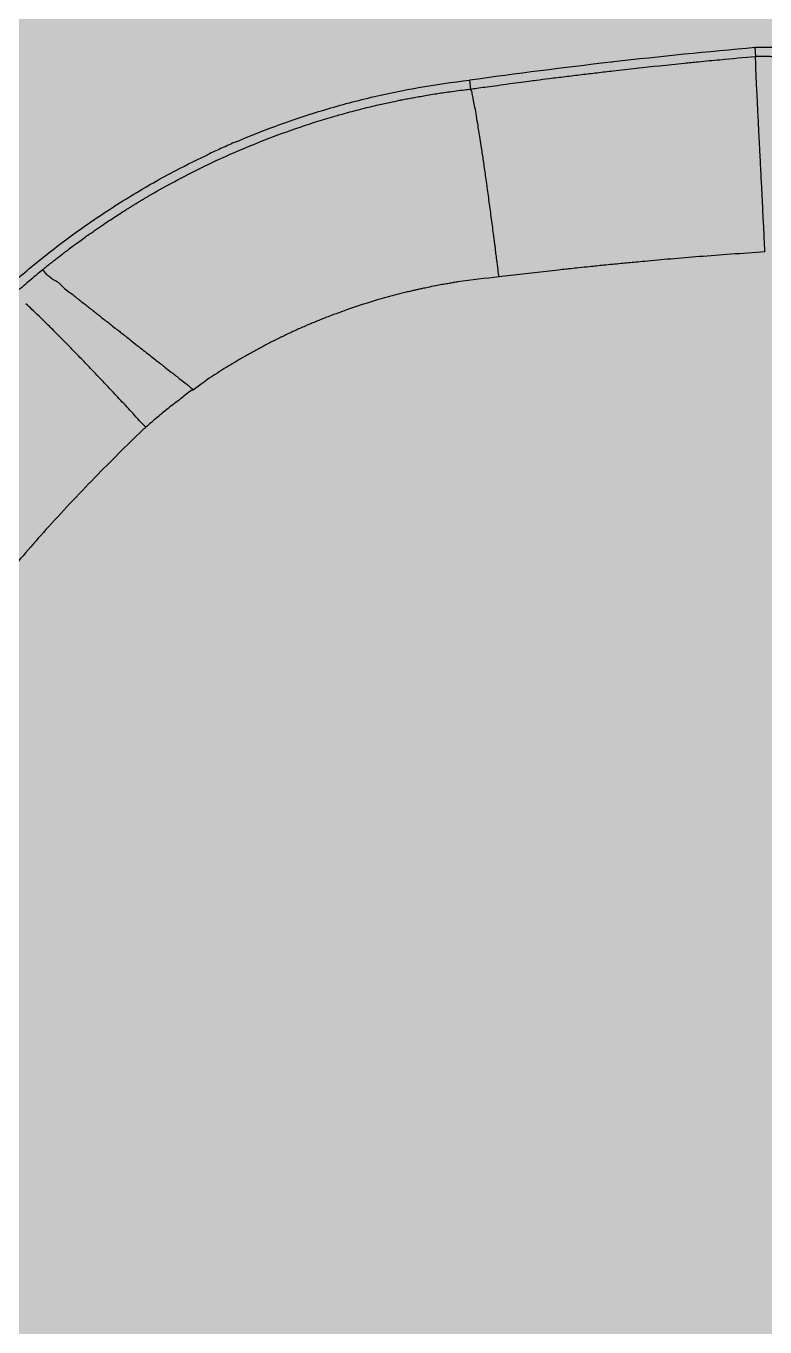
# Model space of a CAD drawing. Header units: millimetres. Extents: x 1145859089 to 1147511753, y -1047484727 to -1047247487.
# Drawn here: x 1146002294 to 1146002374.5, y -1047433175.4 to -1047433033.6 of the extents above; entities that cross this region are included whole.
import ezdxf
from ezdxf.xclip import XClip

# ---------------------------------------------------------------- set-up
doc = ezdxf.new("R2010")
doc.units = ezdxf.units.MM
doc.header["$LTSCALE"] = 100
doc.header["$MEASUREMENT"] = 0
doc.header["$XCLIPFRAME"] = 2
doc.layers.get('0').update_dxf_attribs({"linetype": 'CONTINUOUS'})
doc.layers.add('XREF', color=135, linetype='CONTINUOUS')
doc.layers.add('단지배치도$0$W240910', color=135, linetype='CONTINUOUS')

# ---------------------------------------------------------------- blocks, each defined once
blk = doc.blocks.new('단지배치도$0$zw$9902')
at = {"layer": '단지배치도$0$W240910', "linetype": 'ByBlock', "ltscale": 20}
for p, q in [((64232.71, -61667.65), (64232.65, -61666.69)), ((64217.07, -61668.27), (64216.92, -61668.29)), ((64217.22, -61668.26), (64217.07, -61668.27)), ((64201.53, -61670.25), (64201.65, -61671.21))]:
    blk.add_line(p, q, dxfattribs=at)
for centre, radius, start, end in [((64286.27, -62273.39), 609.06, 95.05069, 96.51009), ((64233.77, -61704.5), 37.82, 91.5748, 91.6993), ((64286.27, -62273.39), 609.06, 96.53832, 97.99802), ((64211.4, -61759.66), 89.91, 114.1622, 115.1264), ((64211.94, -61760.85), 91.22, 113.127, 114.1621)]:
    blk.add_arc(centre, radius, start, end, dxfattribs=at)
for points, start_tangent, end_tangent in [([(64217.18, -61669.22), (64222.23, -61668.67), (64224.94, -61668.39), (64226.47, -61668.23), (64228.82, -61668.01), (64232.71, -61667.65)], (0.993484, 0.113969), (0.996146, 0.087712)), ([(64233.72, -61688.95), (64233.63, -61687.08), (64233.53, -61685.15), (64233.44, -61683.21), (64233.34, -61681.28), (64233.28, -61680.1), (64233.22, -61678.92), (64233.16, -61677.75), (64233.07, -61676.03), (64232.99, -61674.38), (64232.95, -61673.69), (64232.92, -61673.01), (64232.89, -61672.35), (64232.86, -61671.72), (64232.8, -61670.56), (64232.76, -61669.55), (64232.73, -61668.96), (64232.72, -61668.52), (64232.71, -61668.13), (64232.71, -61667.65)], (-0.052521, 0.99862), (0.160696, 0.987004)), ([(64232.71, -61667.65), (64233.23, -61667.64), (64233.97, -61667.64), (64234.61, -61667.65), (64235.14, -61667.66), (64235.75, -61667.69), (64236.36, -61667.72), (64236.97, -61667.76), (64237.61, -61667.82), (64238.19, -61667.88), (64238.73, -61667.94), (64239.21, -61668.01), (64239.64, -61668.07), (64240.02, -61668.12), (64240.67, -61668.23), (64241.07, -61668.3), (64241.45, -61668.38), (64242.24, -61668.54), (64243.28, -61668.78), (64245.33, -61669.33), (64247.34, -61670), (64249.31, -61670.76)], (0.999601, 0.028252), (0.921966, -0.387271)), ([(64248.68, -61669.48), (64246.96, -61668.85), (64244.18, -61668.01), (64241.34, -61667.38), (64238.46, -61666.94), (64235.56, -61666.71), (64232.73, -61666.69)], (-0.931543, 0.363632), (-0.999622, -0.027482)), ([(64201.65, -61671.21), (64202.33, -61671.12), (64203.21, -61670.99), (64204.28, -61670.85), (64205.56, -61670.67), (64206.89, -61670.49), (64207.98, -61670.35), (64208.83, -61670.24), (64210.21, -61670.06), (64211.95, -61669.85), (64213.73, -61669.63), (64215.44, -61669.43), (64217.18, -61669.22)], (0.990149, 0.140019), (0.993484, 0.113969)), ([(64176.11, -61676.96), (64179.78, -61675.49), (64185.09, -61673.67), (64190.49, -61672.19), (64195.98, -61671.05), (64201.53, -61670.25)], (0.919638, 0.392766), (0.993762, 0.111519)), ([(64175.01, -61678.52), (64178.76, -61676.94), (64182.6, -61675.52), (64186.5, -61674.27), (64187.81, -61673.9), (64189.68, -61673.4), (64191.41, -61672.98), (64192.82, -61672.67), (64193.91, -61672.44), (64194.3, -61672.36), (64194.95, -61672.23), (64195.53, -61672.13), (64196.18, -61672.01), (64196.92, -61671.88), (64197.76, -61671.74), (64198.41, -61671.64), (64199.17, -61671.53), (64200.08, -61671.41), (64200.99, -61671.29), (64201.65, -61671.21)], (0.911459, 0.411391), (0.993873, 0.110526)), ([(64204.75, -61691.67), (64204.65, -61690.91), (64204.51, -61689.8), (64204.42, -61689.1), (64204.35, -61688.55), (64204.3, -61688.15), (64204.24, -61687.69), (64204.15, -61687), (64204.03, -61686.08), (64203.78, -61684.22), (64203.53, -61682.36), (64203.29, -61680.63), (64203.06, -61679.04), (64202.85, -61677.61), (64202.7, -61676.65), (64202.56, -61675.77), (64202.43, -61674.96), (64202.25, -61673.89), (64202.09, -61673.01), (64201.95, -61672.29), (64201.83, -61671.73), (64201.65, -61671.21)], (-0.120662, 0.992694), (-0.733644, 0.679534)), ([(64151.2, -61692.84), (64155.48, -61689.23), (64159.99, -61685.89), (64164.68, -61682.83), (64169.56, -61680.07), (64173.23, -61678.25)], (0.743878, 0.668316), (0.905375, 0.424612)), ([(64154.94, -61690.96), (64155.23, -61690.73), (64155.58, -61690.45), (64156.23, -61689.93), (64156.61, -61689.63), (64156.99, -61689.33), (64157.36, -61689.05), (64157.7, -61688.79), (64158.25, -61688.38), (64158.66, -61688.07), (64159.08, -61687.77), (64159.67, -61687.34), (64159.96, -61687.13), (64160.34, -61686.87), (64160.78, -61686.56), (64161.66, -61685.95), (64162.41, -61685.45), (64163.14, -61684.98), (64163.73, -61684.6), (64164.26, -61684.27), (64164.59, -61684.07), (64164.91, -61683.87), (64165.24, -61683.67), (64165.56, -61683.47), (64165.89, -61683.27), (64166.22, -61683.08), (64166.54, -61682.89), (64169.08, -61681.46), (64172.01, -61679.94), (64175.01, -61678.52)], (0.772166, 0.63542), (0.912659, 0.408722)), ([(64233.72, -61688.95), (64230, -61689.21), (64226.58, -61689.47), (64223.45, -61689.73), (64220.62, -61689.99), (64219.64, -61690.08), (64218.04, -61690.23), (64216.15, -61690.41), (64214.61, -61690.57), (64213.42, -61690.69), (64212.58, -61690.78), (64212.06, -61690.84), (64211.21, -61690.93), (64209.92, -61691.07), (64208.62, -61691.22), (64207.33, -61691.36), (64206.04, -61691.52), (64204.75, -61691.67)], (-0.996203, -0.087066), (-0.994347, -0.106179)), ([(64151.89, -61693.58), (64152.64, -61692.92), (64153.4, -61692.25), (64154.94, -61690.96)], (0.743773, 0.668432), (0.772729, 0.634737)), ([(64154.94, -61690.96), (64155.33, -61691.27), (64155.73, -61691.58), (64156.27, -61692.01)], (0.863267, 0.504747), (0.958899, -0.283749)), ([(64204.75, -61691.67), (64200.26, -61692.23), (64199.8, -61692.3), (64199.27, -61692.39), (64198.69, -61692.49), (64198.04, -61692.61), (64197.18, -61692.78), (64196.53, -61692.92), (64196.08, -61693.01), (64195.7, -61693.1), (64195.29, -61693.19), (64194.75, -61693.32), (64193.65, -61693.59), (64191.48, -61694.19), (64187.18, -61695.62), (64186.45, -61695.89), (64185.81, -61696.14), (64185.25, -61696.36), (64184.77, -61696.56), (64184.37, -61696.72), (64183.83, -61696.95), (64183.48, -61697.1), (64182.92, -61697.35), (64182.37, -61697.6), (64181.81, -61697.86), (64181.27, -61698.12), (64180.72, -61698.39), (64180.17, -61698.66), (64179.1, -61699.21), (64178.04, -61699.79), (64176.99, -61700.38), (64175.95, -61700.99), (64174.82, -61701.67), (64173.84, -61702.3), (64172.89, -61702.93), (64171.44, -61703.94)], (-0.993922, -0.110085), (0.716157, 0.697939)), ([(64156.27, -61692.01), (64157.18, -61692.72), (64158.31, -61693.61)], (0.958899, -0.283749), (0.785494, -0.618869)), ([(64166.26, -61708.06), (64164.88, -61706.56), (64163.54, -61705.13), (64162.28, -61703.78), (64161.4, -61702.85), (64160.48, -61701.88), (64159.55, -61700.91), (64158.65, -61699.98), (64157.53, -61698.84), (64156.5, -61697.79), (64155.52, -61696.81), (64154.64, -61695.95), (64153.87, -61695.21), (64153.22, -61694.61)], (-0.713463, 0.700693), (-0.731312, 0.682043)), ([(64158.31, -61693.61), (64159.24, -61694.34), (64160.15, -61695.06), (64161.07, -61695.78), (64161.83, -61696.38), (64162.37, -61696.8), (64162.93, -61697.25), (64163.29, -61697.52), (64163.7, -61697.85), (64164.21, -61698.24), (64164.75, -61698.67), (64165.55, -61699.31), (64166.19, -61699.81), (64166.82, -61700.3), (64167.38, -61700.74), (64167.89, -61701.14), (64168.34, -61701.5), (64169.08, -61702.08), (64170.03, -61702.82), (64170.62, -61703.29), (64171.05, -61703.63), (64171.44, -61703.94)], (0.787359, -0.616494), (0.794599, -0.607135)), ([(64171.44, -61703.94), (64170.1, -61704.93), (64168.7, -61706.01)], (-0.888048, -0.459751), (-0.770491, -0.63745)), ([(64168.7, -61706.01), (64167.5, -61707), (64166.26, -61708.06)], (-0.792543, -0.609816), (-0.748525, -0.663107)), ([(64166.26, -61708.06), (64161.07, -61713.18), (64155.68, -61718.9), (64151.25, -61723.94)], (-0.728788, -0.68474), (-0.660132, -0.75115))]:
    blk.add_spline(points, degree=3, dxfattribs=dict(at, start_tangent=start_tangent, end_tangent=end_tangent))
blk = doc.blocks.new('단지배치도')
blk.add_blockref('단지배치도$0$zw$9902', (141034.19, 142437.16))

msp = doc.modelspace()

# ---------------------------------------------------------------- hatches: boundary and pattern name
at = {"ltscale": 2}
h = msp.add_hatch(color=254, dxfattribs=at)
h.dxf.hatch_style = 1
h.paths.add_polyline_path([(1145990290.826505, -1047418769.30505), (1145990290.826505, -1047434769.30505), (1146004090.826505, -1047434769.30505), (1146004090.826505, -1047418769.30505)])

# ---------------------------------------------------------------- block references
at = {"layer": 'XREF'}
ref = msp.add_blockref('단지배치도', (1145797106.633357, -1047513806.462535), dxfattribs=at)
XClip(ref).set_block_clipping_path([(72982.4064819524, 34919.7593965302), (360382.4067475507, 255319.7593436702)])

doc.saveas('drawing.dxf')
